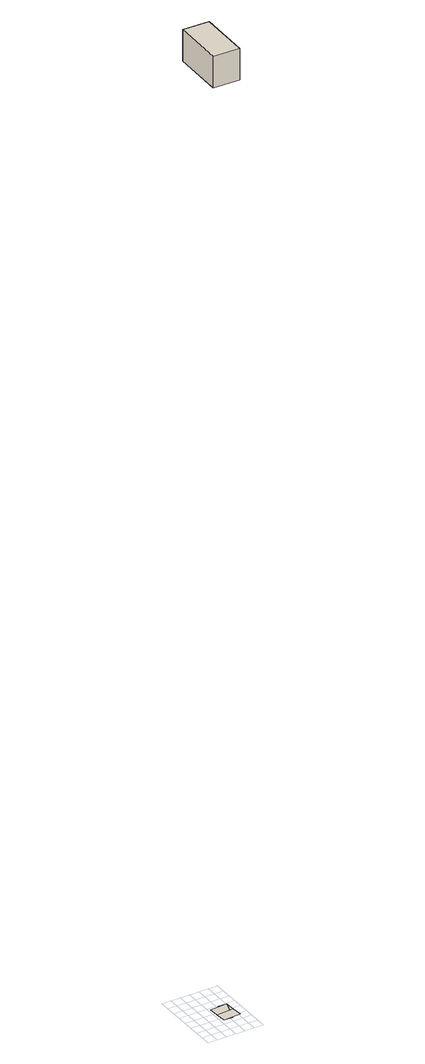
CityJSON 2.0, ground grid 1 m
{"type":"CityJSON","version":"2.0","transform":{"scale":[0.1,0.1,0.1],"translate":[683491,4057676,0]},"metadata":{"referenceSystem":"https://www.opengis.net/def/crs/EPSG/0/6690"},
"CityObjects":{
"building1":{"type":"Building","attributes":{"class":"3001","usage":"461","yearOfConstruction":"0001","measuredHeight":8,"storeysAboveGround":9999,"storeysBelowGround":9999},"geometry":[{"type":"Solid","lod":"1","boundaries":[[[[0,1,2,3]],[[2,4,5,3]],[[1,6,4,2]],[[0,7,6,1]],[[3,5,7,0]],[[4,6,7,5]]]]}]},
"building2":{"type":"Building","attributes":{"class":"3003","usage":"411","yearOfConstruction":"0001","measuredHeight":8.6,"storeysAboveGround":9999,"storeysBelowGround":9999},"geometry":[{"type":"MultiSurface","lod":"0","boundaries":[[[8,9,10,11]],[[8,9,12,13,14,11]],[[15,13,9,10,11,12]]]}]}
},
"vertices":[
[37,10,1009],[9,11,1009],[10,66,1009],[38,65,1009],[10,66,1043],[38,65,1043],[9,11,1043],[37,10,1043],
[42,17,0],[41,28,0],[23,27,0],[24,16,0],[33,16,0],[41,39,0],[23,38,0],[32,39,0]
]}
